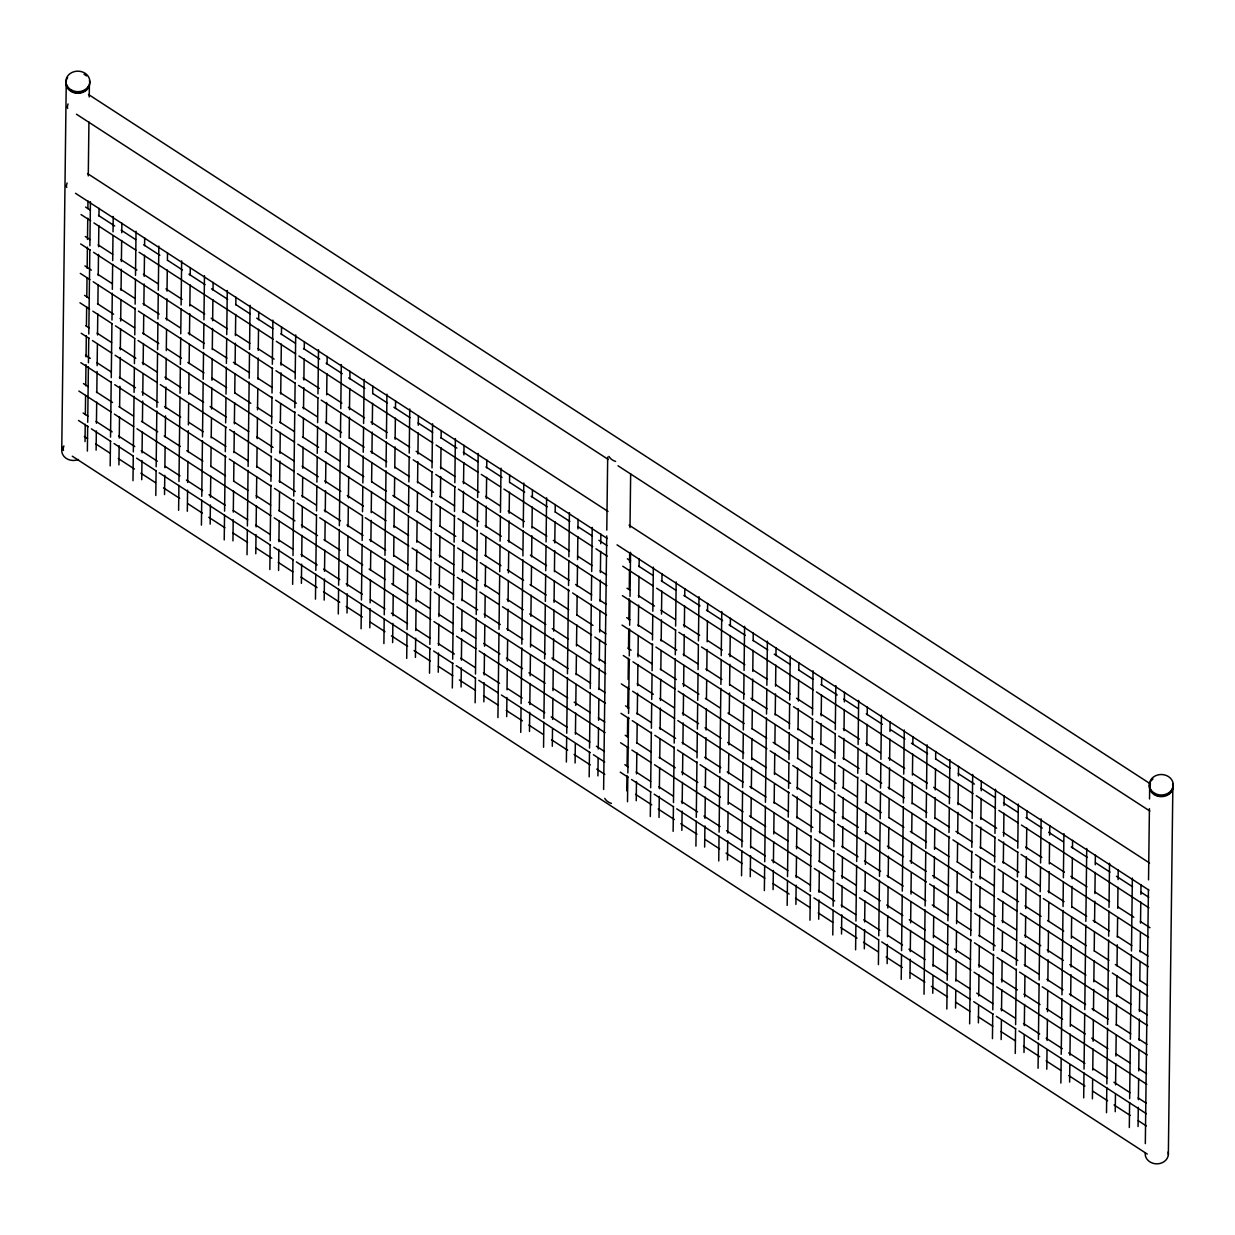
<?xml version="1.0" encoding="UTF-8"?>
<svg xmlns="http://www.w3.org/2000/svg" width="1235" height="1235" viewBox="0 0 1235 1235"><rect width="100%" height="100%" fill="white"/><g stroke="black" fill="none" stroke-linecap="round" stroke-linejoin="round"><path stroke-width="1.5" d="M61.75 449.88L66.227 84.073M85.03 441.605L85.23 424.269M85.354 414.651L85.585 395.385M85.709 385.768L85.971 364.587M86.064 356.884L86.326 335.704M86.435 326.086L86.666 306.836M86.79 297.203L87.021 277.952M87.145 268.319L87.407 247.154M87.5 239.451L87.747 218.271M87.87 208.638L87.963 200.934M88.272 175.91L88.935 122.003M89.229 96.978L89.383 85.431M87.376 451.084L87.67 426.137M87.716 422.293L88.395 366.656M88.441 362.828L88.75 337.881M88.797 334.037L89.831 249.624M89.877 245.796L90.417 201.66M96.114 450.111L96.345 430.922M96.438 423.25L96.7 402.147M96.809 392.545L97.071 371.442M97.148 365.683L97.395 344.58M97.519 334.994L97.781 313.891M97.889 304.289L98.121 285.1M98.244 275.513L98.507 254.41M98.599 246.738L98.846 225.634M98.97 216.032L99.062 208.36M110.177 465.888L110.486 440.941M110.532 437.113L111.212 381.461M111.258 377.632L111.922 323.91M111.968 320.066L112.292 293.22M112.339 289.376L112.647 264.429M112.694 260.6L112.987 235.653M113.033 231.825L113.234 216.465M118.915 464.916L119.162 445.727M119.255 438.054L119.502 416.951M119.625 407.349L119.888 386.246M119.98 378.574L120.227 357.471M120.32 349.798L120.582 328.695M120.675 321.023L120.937 299.92M121.061 290.318L121.308 269.215M121.4 261.542L121.663 240.439M121.756 232.767L121.879 223.18M132.994 480.693L133.287 455.746M133.334 451.917L134.028 396.281M134.075 392.437L134.368 367.49M134.414 363.661L134.723 338.714M134.769 334.886L135.094 308.024M135.14 304.18L135.449 279.249M135.495 275.405L136.035 231.285M141.732 479.72L141.963 460.531M142.056 452.859L142.318 431.756M142.426 422.169L142.689 401.051M142.766 395.308L143.013 374.205M143.136 364.603L143.399 343.5M143.507 333.913L143.739 314.724M143.862 305.122L144.124 284.019M144.217 276.347L144.48 255.244M144.588 245.657L144.68 237.984M155.795 495.497L156.104 470.566M156.15 466.722L156.83 411.085M156.876 407.241L157.54 353.519M157.586 349.69L157.91 322.829M157.956 318.985L158.265 294.053M158.312 290.21L158.852 246.089M164.533 494.525L164.78 475.336M164.873 467.664L165.119 446.561M165.243 436.974L165.505 415.871M165.598 408.198L165.845 387.08M165.953 379.407L166.2 358.304M166.293 350.632L166.555 329.529M166.679 319.942L166.926 298.839M167.018 291.151L167.281 270.048M167.404 260.462L167.497 252.789M178.612 510.302L178.921 485.37M178.967 481.526L179.986 397.114M180.032 393.27L180.341 368.339M180.387 364.495L180.711 337.634M180.758 333.805L181.066 308.858M181.113 305.014L181.653 260.894M187.319 511.259L187.581 490.156M187.674 482.468L187.936 461.365M188.06 451.778L188.307 430.675M188.384 424.917L188.631 403.814M188.754 394.227L189.017 373.109M189.125 363.522L189.372 344.333M189.48 334.747L189.742 313.644M189.835 305.971L190.097 284.868M190.205 275.266L190.298 267.594M201.413 525.122L201.722 500.175M201.768 496.331L202.447 440.694M202.494 436.866L203.157 383.143M203.204 379.299L203.528 352.438M203.574 348.61L203.883 323.663M203.929 319.834L204.47 275.698M210.151 524.149L210.398 504.961M210.49 497.288L210.737 476.185M210.861 466.583L211.092 447.394M211.216 437.808L211.447 418.619M211.571 409.032L211.818 387.929M211.911 380.256L212.173 359.138M212.297 349.551L212.543 328.448M212.636 320.776L212.899 299.673M213.022 290.071L213.115 282.398M224.23 539.927L224.538 514.98M224.585 511.151L225.264 455.499M225.31 451.67L225.604 426.723M225.65 422.895L225.959 397.948M226.005 394.119L226.345 367.258M226.391 363.414L226.684 338.467M226.731 334.639L227.271 290.503M232.952 540.868L233.199 519.765M233.292 512.093L233.554 490.99M233.677 481.388L233.909 462.214M234.017 452.612L234.279 431.509M234.372 423.837L234.635 402.733M234.743 393.131L234.99 373.958M235.098 364.356L235.36 343.253M235.453 335.58L235.715 314.477M235.823 304.891L235.916 297.218M247.031 554.731L247.34 529.784M247.386 525.956L248.065 470.319M248.111 466.475L249.146 382.063M249.192 378.219L249.501 353.287M249.547 349.443L250.088 305.323M255.784 553.759L256.015 534.57M256.108 526.897L256.371 505.794M256.463 498.122L256.71 477.019M256.834 467.417L257.065 448.243M257.189 438.641L257.436 417.538M257.528 409.866L257.791 388.763M257.914 379.16L258.161 358.057M258.269 350.385L258.516 329.282M258.64 319.695L258.732 312.023M269.848 569.536L270.156 544.604M270.203 540.76L270.882 485.123M270.928 481.279L271.237 456.348M271.283 452.504L271.576 427.557M271.623 423.728L271.962 396.867M272.009 393.023L272.302 368.092M272.348 364.248L272.889 320.127M278.57 570.477L278.817 549.374M278.909 541.702L279.172 520.599M279.295 511.012L279.527 491.823M279.635 482.237L279.897 461.118M279.99 453.446L280.252 432.343M280.376 422.756L280.607 403.567M280.716 393.98L280.978 372.877M281.071 365.205L281.333 344.086M281.441 334.5L281.534 326.827M292.649 584.34L292.957 559.409M293.004 555.565L293.683 499.928M293.729 496.084L294.764 411.672M294.81 407.843L295.119 382.896M295.165 379.052L295.705 334.932M301.402 583.368L301.633 564.194M301.726 556.506L301.988 535.403M302.081 527.731L302.328 506.628M302.451 497.041L302.683 477.852M302.807 468.266L303.054 447.147M303.177 437.56L303.409 418.372M303.532 408.785L303.795 387.682M303.887 380.01L304.134 358.906M304.258 349.304L304.35 341.632M315.465 599.16L315.774 574.213M315.82 570.369L316.5 514.733M316.546 510.904L316.855 485.957M316.901 482.129L317.194 457.182M317.241 453.338L317.58 426.476M317.627 422.648L317.92 397.701M317.966 393.872L318.506 349.737M324.188 600.102L324.434 578.999M324.527 571.326L324.79 550.223M324.913 540.621L325.145 521.432M325.268 511.846L325.515 490.743M325.608 483.07L325.87 461.967M325.994 452.365L326.225 433.192M326.333 423.59L326.596 402.487M326.688 394.814L326.951 373.711M327.059 364.109L327.167 356.436M338.282 613.965L338.575 589.018M338.622 585.189L339.301 529.537M339.347 525.709L340.381 441.296M340.428 437.452L340.736 412.505M340.783 408.677L341.323 364.541M347.02 612.992L347.251 593.803M347.344 586.131L347.606 565.028M347.714 555.426L347.946 536.252M348.069 526.65L348.301 507.462M348.424 497.875L348.687 476.772M348.795 467.17L349.026 447.996M349.15 438.394L349.412 417.291M349.505 409.619L349.752 388.516M349.875 378.929L349.968 371.256M361.083 628.769L361.392 603.822M361.438 599.994L362.117 544.357M362.164 540.513L362.473 515.566M362.519 511.738L362.812 486.791M362.858 482.962L363.198 456.101M363.244 452.257L363.553 427.325M363.599 423.481L364.124 379.361M369.821 627.797L370.052 608.608M370.129 602.85L370.407 579.832M370.531 570.246L370.762 551.057M370.886 541.455L371.133 520.352M371.226 512.679L371.488 491.576M371.611 481.99L371.843 462.801M371.951 453.214L372.214 432.096M372.306 424.423L372.569 403.32M372.692 393.733L372.785 386.061M383.9 643.574L384.193 618.642M384.239 614.798L384.919 559.162M384.965 555.318L385.999 470.906M386.046 467.062L386.354 442.13M386.401 438.286L386.941 394.166M392.637 642.601L392.869 623.413M392.962 615.74L393.224 594.637M393.332 585.05L393.579 565.862M393.687 556.275L393.919 537.086M394.042 527.484L394.305 506.381M394.413 496.794L394.644 477.605M394.768 468.019L395.03 446.916M395.123 439.243L395.37 418.125M395.493 408.538L395.586 400.866M406.701 658.379L407.01 633.447M407.056 629.603L407.735 573.966M407.782 570.138L408.445 516.415M408.492 512.571L408.816 485.71M408.862 481.882L409.171 456.935M409.217 453.091L409.758 408.97M415.439 657.406L415.686 638.233M415.778 630.545L416.025 609.442M416.118 601.769L416.38 580.666M416.504 571.079L416.751 549.976M416.843 542.304L417.106 521.201M417.229 511.599L417.461 492.41M417.584 482.823L417.831 461.72M417.924 454.048L418.186 432.945M418.279 425.272L418.403 415.67M429.518 673.198L429.811 648.251M429.857 644.408L430.552 588.771M430.598 584.942L431.617 500.515M431.663 496.686L431.972 471.739M432.018 467.911L432.559 423.775M438.255 672.226L438.487 653.037M438.579 645.365L438.842 624.262M438.934 616.574L439.197 595.471M439.289 587.798L439.537 566.695M439.66 557.108L439.922 536.005M440.031 526.403L440.262 507.23M440.386 497.628L440.648 476.525M440.741 468.852L441.003 447.749M441.111 438.147L441.204 430.475M452.319 688.003L452.627 663.056M452.674 659.228L453.353 603.575M453.399 599.747L454.063 546.024M454.11 542.196L454.434 515.335M454.48 511.491L454.789 486.544M454.835 482.715L455.375 438.579M461.056 687.03L461.303 667.842M461.396 660.169L461.643 639.066M461.736 631.394L461.998 610.291M462.122 600.689L462.369 579.586M462.477 571.913L462.724 550.81M462.847 541.223L463.079 522.034M463.202 512.432L463.449 491.329M463.542 483.657L463.804 462.554M463.897 454.881L464.02 445.295M475.135 702.808L475.444 677.861M475.49 674.032L476.17 618.395M476.216 614.551L477.235 530.139M477.281 526.295L477.59 501.364M477.636 497.52L478.177 453.399M483.873 701.835L484.105 682.646M484.197 674.974L484.46 653.871M484.552 646.198L484.815 625.095M484.907 617.423L485.154 596.32M485.278 586.718L485.54 565.615M485.648 556.028L485.895 536.839M486.003 527.252L486.266 506.134M486.358 498.461L486.621 477.358M486.729 467.772L486.822 460.099M497.937 717.612L498.971 633.2M499.017 629.356L499.681 575.634M499.727 571.805L500.052 544.944M500.098 541.1L500.407 516.168M500.453 512.324L500.993 468.204M506.69 716.64L506.921 697.451M507.014 689.778L507.261 668.675M507.369 661.003L507.616 639.9M507.739 630.313L508.002 609.21M508.094 601.522L508.341 580.419M508.434 572.747L508.696 551.644M508.82 542.057L509.067 520.954M509.16 513.281L509.422 492.163M509.546 482.576L509.638 474.904M520.753 732.417L521.062 707.485M521.108 703.641L521.788 648.005M521.834 644.176L522.868 559.748M522.914 555.92L523.208 530.973M523.254 527.129L523.794 483.008M529.491 731.444L529.722 712.271M529.815 704.583L530.077 683.48M530.17 675.807L530.433 654.704M530.525 647.032L530.788 625.929M530.896 616.342L531.158 595.239M531.266 585.637L531.513 566.448M531.621 556.861L531.884 535.758M531.976 528.086L532.239 506.983M532.347 497.381L532.439 489.708M543.554 747.237L543.863 722.29M543.909 718.446L544.589 662.809M544.635 658.981L545.299 605.258M545.345 601.414L545.669 574.553M545.716 570.724L546.024 545.777M546.071 541.949L546.611 497.813M552.307 746.264L552.508 728.99M552.632 719.403L552.894 698.3M552.987 690.612L553.234 669.509M553.357 659.922L553.62 638.819M553.712 631.147L553.959 610.044M554.052 602.371L554.314 581.268M554.438 571.666L554.685 550.563M554.793 542.891L555.04 521.788M555.163 512.185L555.256 504.513M566.371 762.041L566.68 737.094M566.726 733.266L567.405 677.614M567.452 673.785L568.486 589.373M568.532 585.529L568.826 560.582M568.872 556.753L569.412 512.618M575.093 762.983L575.325 743.794M575.433 734.207L575.695 713.104M575.788 705.432L576.05 684.329M576.158 674.727L576.405 655.538M576.513 645.951L576.776 624.848M576.899 615.262L577.131 596.073M577.239 586.471L577.501 565.368M577.579 559.609L577.856 536.592M577.949 528.92L578.057 519.333M589.172 776.846L589.481 751.899M589.527 748.07L590.207 692.434M590.253 688.59L591.287 604.177M591.333 600.333L591.642 575.402M591.688 571.558L592.229 527.438M597.925 775.873L598.126 758.599M598.249 749.012L598.512 727.909M598.604 720.237L598.851 699.134M598.975 689.531L599.237 668.428M599.33 660.756L599.577 639.653M599.685 631.98L599.932 610.877M600.056 601.291L600.318 580.172M600.411 572.5L600.658 551.397M600.75 543.724L600.874 534.137M603.622 789.489L606.725 535.882M606.786 530.124L607.682 457.12M626.778 790.848L626.963 775.472M627.087 765.87L627.318 746.65M627.442 737.048L627.673 717.828M627.797 708.226L628.044 687.092M628.136 679.404L628.399 658.27M628.522 648.668L628.754 629.464M628.877 619.846L629.124 598.713M629.248 589.11L629.479 569.891M629.572 562.218L629.696 552.601M630.004 527.623L630.653 473.839M627.504 801.716L627.797 776.784M627.859 772.94L628.538 717.303M628.584 713.475L629.233 659.752M629.279 655.909L629.603 629.047M629.649 625.219L629.958 600.272M630.004 596.443L630.545 552.307M636.241 800.743L636.473 781.57M636.565 773.897L636.828 752.779M636.936 743.192L637.183 724.003M637.291 714.417L637.553 693.314M637.646 685.641L637.908 664.538M638.001 656.85L638.263 635.747M638.371 626.16L638.634 605.057M638.727 597.385L638.989 576.282M639.097 566.68L639.19 559.007M650.305 816.536L650.613 791.589M650.66 787.745L651.339 732.108M651.385 728.279L651.694 703.332M651.74 699.504L652.049 674.557M652.095 670.713L652.42 643.852M652.466 640.023L652.775 615.076M652.821 611.248L653.361 567.112M659.027 817.477L659.289 796.374M659.382 788.702L659.629 767.599M659.752 757.997L659.984 738.808M660.108 729.221L660.37 708.118M660.463 700.446L660.71 679.343M660.833 669.74L661.065 650.567M661.188 640.965L661.435 619.862M661.512 614.104L661.79 591.086M661.914 581.5L662.006 573.812M673.121 831.34L673.43 806.393M673.476 802.565L674.156 746.928M674.202 743.084L675.221 658.672M675.283 654.828L675.576 629.881M675.622 626.052L676.163 581.932M681.859 830.368L682.09 811.179M682.183 803.506L682.446 782.403M682.538 774.731L682.801 753.628M682.909 744.026L683.171 722.923M683.264 715.25L683.526 694.147M683.619 686.475L683.881 665.372M683.989 655.77L684.252 634.667M684.344 626.994L684.607 605.891M684.715 596.304L684.808 588.632M695.923 846.145L696.231 821.198M696.278 817.369L696.957 761.733M697.003 757.889L697.312 732.957M697.358 729.113L697.667 704.166M697.713 700.338L698.037 673.476M698.084 669.632L698.392 644.701M698.439 640.857L698.979 596.737M704.645 847.087L704.907 825.983M705 818.311L705.262 797.208M705.37 787.621L705.602 768.432M705.725 758.83L705.988 737.727M706.08 730.055L706.327 708.952M706.451 699.365L706.682 680.176M706.806 670.59L707.053 649.486M707.161 641.799L707.408 620.696M707.531 611.109L707.624 603.436M718.739 860.949L719.048 836.018M719.094 832.174L719.773 776.537M719.82 772.693L720.854 688.281M720.9 684.452L721.194 659.505M721.24 655.662L721.78 611.541M727.477 859.977L727.708 840.788M727.801 833.116L728.063 812.012M728.156 804.34L728.418 783.237M728.527 773.65L728.773 754.462M728.882 744.859L729.144 723.756M729.252 714.17L729.514 693.067M729.607 685.394L729.87 664.291M729.962 656.619L730.225 635.516M730.333 625.913L730.425 618.241M741.54 875.754L741.849 850.822M741.895 846.978L742.575 791.342M742.621 787.513L742.93 762.566M742.976 758.722L743.285 733.791M743.331 729.947L743.655 703.086M743.702 699.257L744.01 674.31M744.057 670.481L744.597 626.346M750.262 876.711L750.525 855.608M750.618 847.936L750.88 826.817M750.988 817.23L751.22 798.042M751.343 788.455L751.606 767.352M751.698 759.679L751.945 738.576M752.069 728.974L752.3 709.785M752.424 700.199L752.686 679.096M752.779 671.423L753.026 650.32M753.149 640.718L753.242 633.046M764.357 890.574L764.666 865.627M764.712 861.783L765.391 806.146M765.438 802.318L766.472 717.89M766.518 714.062L766.812 689.115M766.858 685.286L767.398 641.15M773.095 889.601L773.326 870.413M773.419 862.74L773.681 841.637M773.774 833.965L774.036 812.846M774.16 803.259L774.391 784.071M774.499 774.484L774.762 753.381M774.885 743.779L775.117 724.605M775.225 715.003L775.487 693.9M775.58 686.228L775.842 665.125M775.95 655.538L776.043 647.85M787.174 905.379L787.467 880.432M787.513 876.603L788.192 820.966M788.239 817.122L788.548 792.175M788.594 788.347L788.903 763.4M788.949 759.571L789.273 732.71M789.319 728.866L789.628 703.935M789.674 700.091L790.215 655.97M795.911 904.406L796.143 885.217M796.235 877.545L796.498 856.442M796.59 848.769L796.837 827.666M796.961 818.064L797.223 796.961M797.316 789.288L797.578 768.185M797.687 758.599L797.918 739.41M798.042 729.808L798.304 708.705M798.397 701.032L798.644 679.929M798.767 670.343L798.86 662.67M809.975 920.183L810.284 895.236M810.33 891.408L811.009 835.771M811.055 831.927L812.09 747.515M812.136 743.671L812.445 718.739M812.491 714.895L813.016 670.775M818.712 919.211L818.944 900.022M819.052 892.349L819.299 871.246M819.422 861.659L819.654 842.471M819.778 832.869L820.009 813.695M820.117 804.093L820.38 782.99M820.503 773.403L820.735 754.214M820.843 744.628L821.105 723.525M821.198 715.837L821.46 694.734M821.584 685.147L821.676 677.475M832.791 934.988L833.085 910.056M833.131 906.212L833.81 850.575M833.857 846.731L834.52 793.024M834.567 789.18L834.891 762.319M834.937 758.491L835.246 733.544M835.292 729.7L835.833 685.579M841.529 934.015L841.761 914.826M841.853 907.154L842.116 886.051M842.208 878.378L842.471 857.275M842.579 847.689L842.841 826.586M842.934 818.898L843.196 797.795M843.304 788.208L843.536 769.019M843.659 759.432L843.922 738.329M844.014 730.657L844.261 709.554M844.37 701.866L844.478 692.279M855.593 949.792L855.901 924.861M855.948 921.017L856.627 865.38M856.673 861.551L857.707 777.124M857.754 773.295L858.063 748.348M858.109 744.52L858.649 700.384M864.33 948.82L864.577 929.646M864.67 921.974L864.917 900.855M865.04 891.269L865.272 872.08M865.364 864.407L865.627 843.304M865.735 833.718L865.997 812.615M866.121 803.012L866.353 783.824M866.476 774.237L866.723 753.134M866.816 745.461L867.078 724.358M867.202 714.756L867.294 707.084M878.409 964.612L878.703 939.665M878.749 935.821L879.443 880.184M879.49 876.356L880.138 822.633M880.184 818.79L880.509 791.944M880.555 788.1L880.864 763.153M880.91 759.324L881.45 715.188M887.147 963.64L887.378 944.451M887.471 936.778L887.733 915.675M887.826 908.003L888.088 886.884M888.197 877.298L888.459 856.195M888.552 848.522L888.814 827.419M888.922 817.817L889.154 798.644M889.277 789.041L889.54 767.938M889.632 760.266L889.895 739.163M889.987 731.49L890.095 721.888M901.21 979.417L901.519 954.47M901.565 950.641L902.245 895.005M902.291 891.161L903.325 806.748M903.372 802.904L903.68 777.973M903.727 774.129L904.267 730.009M909.948 978.444L910.195 959.255M910.288 951.583L910.535 930.48M910.627 922.807L910.89 901.704M910.982 894.032L911.245 872.913M911.368 863.327L911.615 842.224M911.739 832.637L911.97 813.448M912.094 803.846L912.341 782.743M912.433 775.071L912.696 753.967M912.819 744.381L912.912 736.708M924.027 994.221L925.061 909.809M925.108 905.965L925.756 852.243M925.802 848.414L926.126 821.553M926.173 817.709L926.482 792.777M926.528 788.933L927.068 744.813M932.765 993.249L932.981 975.99M933.089 966.387L933.351 945.284M933.444 937.612L933.706 916.509M933.814 906.907L934.077 885.804M934.169 878.131L934.432 857.028M934.524 849.356L934.787 828.253M934.895 818.666L935.157 797.563M935.25 789.875L935.512 768.772M935.621 759.185L935.713 751.513M946.828 1009.026L947.137 984.094M947.183 980.25L947.862 924.614M947.909 920.77L948.943 836.357M948.989 832.529L949.298 807.582M949.345 803.738L949.885 759.618M955.566 1008.053L955.782 990.794M955.905 981.192L956.152 960.089M956.261 952.417L956.508 931.313M956.6 923.641L956.863 902.538M956.986 892.936L957.233 871.833M957.357 862.246L957.588 843.057M957.712 833.471L957.959 812.368M958.051 804.695L958.314 783.592M958.406 775.904L958.53 766.317M969.645 1023.83L970.679 939.418M970.725 935.59L971.374 881.867M971.42 878.023L971.76 851.162M971.806 847.333L972.099 822.387M972.146 818.558L972.686 774.422M978.382 1022.858L978.599 1005.599M978.707 996.012L978.969 974.894M979.062 967.221L979.324 946.118M979.432 936.531L979.695 915.428M979.787 907.756L980.05 886.653M980.142 878.965L980.405 857.862M980.513 848.275L980.775 827.172M980.868 819.5L981.13 798.397M981.223 790.724L981.331 781.122M992.446 1038.65L992.755 1013.703M992.801 1009.859L993.48 954.223M993.527 950.394L994.561 865.982M994.607 862.138L994.916 837.191M994.962 833.363L995.503 789.227M1001.168 1039.592L1001.4 1020.403M1001.523 1010.817L1001.786 989.714M1001.878 982.041L1002.125 960.923M1002.249 951.336L1002.48 932.147M1002.604 922.56L1002.851 901.457M1002.974 891.855L1003.206 872.682M1003.329 863.08L1003.576 841.977M1003.654 836.218L1003.932 813.201M1004.024 805.529L1004.148 795.927M1015.263 1053.455L1015.571 1028.508M1015.618 1024.679L1016.297 969.043M1016.343 965.199L1017.378 880.787M1017.424 876.943L1017.717 852.011M1017.763 848.167L1018.304 804.047M1024 1052.482L1024.216 1035.208M1024.324 1025.621L1024.587 1004.518M1024.679 996.846L1024.942 975.743M1025.05 966.14L1025.312 945.037M1025.405 937.365L1025.668 916.262M1025.76 908.589L1026.023 887.486M1026.131 877.884L1026.393 856.781M1026.486 849.109L1026.748 828.006M1026.856 818.419L1026.949 810.747M1038.064 1068.26L1038.373 1043.313M1038.419 1039.484L1039.098 983.847M1039.144 980.003L1040.179 895.591M1040.225 891.747L1040.534 866.816M1040.58 862.972L1041.12 818.851M1046.786 1069.201L1047.018 1050.028M1047.141 1040.426L1047.403 1019.323M1047.496 1011.65L1047.743 990.547M1047.867 980.945L1048.129 959.842M1048.222 952.17L1048.469 931.067M1048.592 921.48L1048.824 902.291M1048.947 892.704L1049.21 871.601M1049.302 863.913L1049.549 842.81M1049.642 835.138L1049.765 825.551M1060.88 1083.064L1061.189 1058.133M1061.236 1054.289L1061.915 998.652M1061.961 994.808L1062.995 910.396M1063.042 906.567L1063.335 881.62M1063.381 877.776L1063.922 833.656M1069.618 1082.092L1069.834 1064.832M1069.942 1055.23L1070.205 1034.127M1070.297 1026.455L1070.56 1005.352M1070.683 995.765L1070.93 974.662M1071.023 966.974L1071.285 945.871M1071.378 938.199L1071.64 917.096M1071.748 907.509L1072.011 886.406M1072.103 878.733L1072.366 857.63M1072.474 848.028L1072.582 840.356M1083.697 1097.869L1083.99 1072.937M1084.037 1069.093L1084.716 1013.456M1084.762 1009.628L1085.797 925.2M1085.843 921.372L1086.738 848.46M1092.404 1098.826L1092.635 1079.637M1092.759 1070.05L1093.021 1048.932M1093.114 1041.259L1093.361 1020.156M1093.484 1010.57L1093.747 989.467M1093.839 981.794L1094.102 960.691M1094.21 951.089L1094.442 931.9M1094.565 922.313L1094.828 901.21M1094.92 893.538L1095.167 872.435M1095.26 864.762L1095.383 855.16M1106.498 1112.689L1106.807 1087.742M1106.853 1083.898L1107.533 1028.261M1107.579 1024.433L1108.613 940.02M1108.659 936.176L1108.968 911.229M1109.015 907.401L1109.539 863.265M1115.236 1111.716L1115.452 1094.442M1115.575 1084.855L1115.822 1063.752M1115.915 1056.079L1116.178 1034.961M1116.301 1025.374L1116.548 1004.271M1116.641 996.599L1116.903 975.496M1117.027 965.893L1117.274 944.79M1117.366 937.118L1117.613 917.929M1117.721 908.342L1117.984 887.239M1118.076 879.567L1118.2 869.965M1129.315 1127.493L1129.608 1102.546M1129.654 1098.718L1130.334 1043.081M1130.38 1039.237L1131.414 954.825M1131.461 950.981L1132.356 878.085M1138.053 1126.521L1138.284 1107.332M1138.377 1099.659L1138.639 1078.556M1138.732 1070.884L1138.994 1049.781M1139.102 1040.179L1139.365 1019.076M1139.457 1011.403L1139.72 990.3M1139.828 980.713L1140.059 961.525M1140.183 951.923L1140.414 932.749M1140.538 923.147L1140.785 902.044M1140.893 894.372L1141.001 884.785M1145.324 1143.61L1148.426 889.478M1148.535 879.845L1149.414 808.616M1149.523 798.983L1149.692 785.506M1168.356 1154.586L1172.849 786.865M68.079 103.925L67.632 105.376A11.609 3.551 -57 0 0 67.663 108.387M67.107 182.981L66.659 184.432A11.609 3.551 -57 0 0 66.705 187.442M63.896 445.912L63.448 447.363A11.609 3.551 -57 0 0 63.494 450.374M88.488 94.478L1150.541 783.963M76.462 114.222L608.299 459.482M618.009 465.78L1149.847 811.04M87.515 173.548L608.037 511.46M629.063 525.107L1149.569 863.018M75.505 193.293L607.342 538.553M617.037 544.851L1148.874 890.111M85.632 207.094L90.464 210.228M98.538 215.477L114.685 225.959M121.138 230.142L135.665 239.575M143.739 244.808L159.871 255.29M167.945 260.523L182.471 269.956M188.924 274.155L205.072 284.637M211.525 288.82L227.672 299.302M235.731 304.536L250.257 313.968M256.726 318.167L272.858 328.633M280.932 333.882L295.458 343.315M303.532 348.548L319.664 359.03M326.133 363.214L342.265 373.696M348.718 377.895L364.865 388.361M372.939 393.61L387.466 403.042M393.919 407.226L410.051 417.708M418.125 422.941L432.651 432.373M440.725 437.622L456.873 448.089M463.326 452.288L477.852 461.72M485.926 466.954L502.058 477.436M510.132 482.669L524.659 492.101M531.112 496.3L547.259 506.767M555.318 512.016L569.844 521.448M577.918 526.681L592.445 536.113M598.898 540.297L606.972 545.546M627.365 558.791L630.606 560.875M638.665 566.124L653.192 575.556M661.265 580.79L675.792 590.222M683.866 595.455L699.998 605.937M706.466 610.121L722.598 620.603M729.051 624.802L745.199 635.284M753.273 640.517L767.799 649.95M774.252 654.133L790.4 664.615M798.458 669.849L812.985 679.281M821.059 684.53L837.207 694.996M843.659 699.195L858.186 708.628M866.26 713.861L882.392 724.343M890.466 729.576L904.993 739.009M911.445 743.208L927.593 753.69M935.667 758.923L950.194 768.355M958.252 773.589L974.4 784.071M980.852 788.254L995.379 797.687M1003.453 802.935L1017.98 812.368M1026.053 817.601L1042.186 828.083M1048.639 832.266L1063.165 841.699M1071.239 846.948L1087.387 857.414M1095.46 862.663L1109.987 872.095M1116.44 876.279L1132.572 886.761M1140.646 891.994L1148.72 897.243M81.016 214.55L90.711 220.833M93.937 222.933L135.896 250.165M139.123 252.264L273.105 339.239M276.331 341.339L295.69 353.905M298.916 356.004L432.898 442.979M436.125 445.063L478.084 472.31M481.31 474.41L500.684 486.976M503.911 489.075L592.692 546.704M595.918 548.803L607.219 556.136M622.764 566.232L653.438 586.146M656.665 588.246L813.232 689.886M816.458 691.986L973.026 793.626M976.252 795.711L995.626 808.292M998.853 810.392L1018.211 822.958M1021.438 825.057L1148.951 907.833M85.261 236.502L90.109 239.652M98.183 244.885L112.709 254.317M120.783 259.566L136.915 270.033M143.368 274.232L157.895 283.664M165.969 288.897L182.116 299.379M190.19 304.613L204.717 314.045M211.17 318.244L227.302 328.711M235.376 333.959L249.902 343.392M257.976 348.625L274.108 359.107M280.577 363.291L295.103 372.723M303.162 377.972L319.309 388.438M327.383 393.687L341.91 403.119M348.363 407.303L364.51 417.785M370.963 421.969L387.095 432.451M395.169 437.699L409.696 447.132M416.149 451.315L432.296 461.797M440.37 467.031L454.897 476.463M462.955 481.696L479.103 492.178M485.556 496.377L500.082 505.81M508.156 511.043L524.304 521.525M532.362 526.758L546.889 536.191M553.357 540.39L569.489 550.856M577.563 556.105L592.09 565.537M600.164 570.771L606.617 574.954M627.01 588.2L630.236 590.299M638.31 595.532L654.457 606.014M660.91 610.213L675.437 619.63M683.511 624.879L699.643 635.361M707.717 640.594L722.243 650.027M728.696 654.21L744.844 664.692M752.902 669.941L767.429 679.358M775.503 684.607L790.029 694.039M796.482 698.223L812.63 708.705M820.704 713.938L835.23 723.37M843.304 728.619L859.437 739.086M865.889 743.285L880.416 752.717M888.49 757.95L904.637 768.432M912.711 773.666L927.238 783.098M933.691 787.297L949.823 797.764M957.897 803.012L972.424 812.445M980.497 817.678L996.63 828.16M1003.098 832.344L1017.625 841.776M1025.683 847.025L1041.831 857.491M1049.904 862.74L1064.431 872.172M1070.884 876.356L1087.032 886.838M1095.09 892.071L1109.617 901.504M1117.69 906.752L1133.838 917.219M1140.291 921.418L1149.97 927.701M80.661 243.959L90.34 250.242M93.582 252.341L272.734 368.647M275.961 370.747L295.335 383.329M298.561 385.428L317.935 397.994M321.162 400.094L409.943 457.722M413.169 459.821L432.528 472.387M435.754 474.487L455.128 487.069M458.355 489.153L606.848 585.56M622.409 595.656L675.668 630.236M678.895 632.335L698.269 644.902M701.495 647.001L790.277 704.629M793.503 706.729L812.862 719.295M816.103 721.394L835.462 733.976M838.688 736.06L972.655 823.035M975.897 825.134L995.256 837.7M998.482 839.8L1017.856 852.382M1021.083 854.466L1148.596 937.257M84.906 265.926L91.359 270.11M97.827 274.309L112.354 283.741M120.412 288.975L134.939 298.407M143.013 303.656L159.161 314.122M165.613 318.321L180.14 327.754M188.214 332.987L204.346 343.469M212.42 348.702L226.947 358.135M233.4 362.334L249.547 372.8M257.621 378.049L272.148 387.481M280.206 392.715L296.354 403.197M302.807 407.38L317.333 416.812M325.407 422.061L341.555 432.528M349.613 437.777L364.14 447.209M370.608 451.392L386.74 461.875M394.814 467.108L409.341 476.54M417.415 481.789L433.547 492.256M440 496.455L454.526 505.887M462.6 511.12L478.748 521.602M485.201 525.786L501.348 536.268M507.801 540.467L522.328 549.899M530.402 555.133L546.534 565.615M554.608 570.848L569.134 580.28M575.587 584.464L591.735 594.946M599.793 600.195L606.262 604.378M626.654 617.623L629.881 619.723M637.955 624.956L652.481 634.389M660.555 639.622L676.687 650.104M683.14 654.288L697.667 663.72M705.741 668.969L721.888 679.435M729.947 684.684L744.473 694.116M750.942 698.3L767.074 708.782M775.148 714.015L789.674 723.448M797.748 728.696L813.88 739.163M820.349 743.362L834.875 752.794M842.934 758.028L859.081 768.51M867.155 773.743L881.682 783.175M888.135 787.374L904.267 797.856M912.341 803.09L926.867 812.522M934.941 817.755L949.468 827.188M955.921 831.387L972.068 841.853M980.142 847.102L994.669 856.534M1002.727 861.768L1018.875 872.25M1025.328 876.433L1039.855 885.865M1047.928 891.114L1064.061 901.581M1072.134 906.83L1086.661 916.262M1093.114 920.446L1109.262 930.928M1117.335 936.161L1131.862 945.593M1139.936 950.826L1147.994 956.075M80.306 273.383L89.985 279.666M93.212 281.765L135.186 309.012M138.413 311.096L272.379 398.071M275.606 400.171L294.98 412.737M298.206 414.837L432.173 501.811M435.399 503.911L454.773 516.477M458 518.577L477.374 531.143M480.6 533.242L569.366 590.87M572.592 592.97L606.493 614.984M622.054 625.08L652.713 644.979M655.939 647.078L812.507 748.719M815.733 750.818L835.107 763.384M838.333 765.484L857.707 778.065M860.934 780.149L949.7 837.793M952.926 839.877L972.3 852.459M975.526 854.558L994.901 867.124M998.127 869.224L1017.501 881.79M1020.728 883.889L1040.102 896.471M1043.328 898.555L1148.241 966.665M84.551 295.35L89.399 298.484M97.457 303.733L113.605 314.199M120.057 318.398L134.584 327.831M142.658 333.064L158.79 343.546M166.864 348.779L181.391 358.212M187.844 362.411L203.991 372.877M212.065 378.126L226.592 387.558M234.665 392.792L250.798 403.274M257.25 407.457L271.777 416.89M279.851 422.138L294.378 431.571M302.451 436.804L318.584 447.286M325.052 451.47L339.579 460.902M347.637 466.135L363.785 476.617M371.858 481.866L386.385 491.298M392.838 495.482L408.986 505.964M417.044 511.197L431.571 520.63M439.645 525.863L455.792 536.345M462.245 540.544L476.772 549.976M484.846 555.21L500.978 565.692M507.431 569.875L523.578 580.357M530.031 584.556L546.179 595.023M554.253 600.272L568.779 609.704M576.838 614.937L592.985 625.419M599.438 629.603L605.891 633.802M627.905 648.082L631.131 650.181M637.584 654.38L652.111 663.797M660.185 669.046L676.332 679.528M682.785 683.711L698.933 694.193M705.386 698.377L719.912 707.809M727.986 713.058L744.118 723.525M752.192 728.773L766.719 738.206M773.172 742.389L789.319 752.871M797.378 758.105L811.904 767.537M819.978 772.786L836.126 783.252M842.579 787.451L857.105 796.884M865.179 802.117L881.311 812.599M889.385 817.832L903.912 827.265M910.365 831.464L926.512 841.93M934.586 847.179L949.113 856.611M957.187 861.845L973.319 872.327M979.772 876.51L994.298 885.943M1002.372 891.191L1018.52 901.658M1024.973 905.857L1041.105 916.339M1047.573 920.523L1063.705 931.005M1071.779 936.238L1086.306 945.67M1094.38 950.919L1108.907 960.336M1115.359 964.535L1131.507 975.017M1139.565 980.25L1147.639 985.484M79.951 302.791L89.63 309.09M92.857 311.174L112.231 323.755M115.457 325.855L134.816 338.421M138.058 340.52L272.024 427.495M275.251 429.579L294.609 442.161M297.851 444.26L431.818 531.22M435.044 533.319L454.418 545.901M457.645 548L477.003 560.567M480.23 562.666L591.611 634.96M594.838 637.059L606.138 644.392M623.304 655.538L629.757 659.737M632.984 661.821L674.958 689.068M678.185 691.168L766.95 748.796M770.177 750.895L789.551 763.462M792.777 765.561L812.151 778.143M815.378 780.227L834.752 792.808M837.978 794.908L971.945 881.867M975.171 883.967L994.545 896.548M997.772 898.632L1017.131 911.214M1020.372 913.313L1109.138 970.942M1112.364 973.041L1147.871 996.089M85.802 325.808L89.028 327.908M97.102 333.141L111.629 342.574M119.702 347.822L135.835 358.289M142.303 362.488L156.83 371.92M164.888 377.154L181.036 387.636M189.109 392.869L203.636 402.301M210.089 406.5L226.221 416.967M234.295 422.216L248.822 431.648M256.895 436.881L273.043 447.363M279.496 451.547L294.023 460.979M302.096 466.228L318.229 476.695M324.681 480.894L340.829 491.376M347.282 495.559L363.43 506.041M371.503 511.275L386.03 520.707M394.089 525.956L408.615 535.372M416.689 540.621L431.216 550.054M439.289 555.287L453.816 564.719M461.89 569.952L478.022 580.435M484.475 584.634L499.002 594.05M507.076 599.299L523.223 609.781M529.676 613.965L545.824 624.447M552.277 628.63L568.409 639.112M576.483 644.361L591.009 653.778M599.083 659.027L605.536 663.21M637.229 683.789L653.377 694.271M659.83 698.454L674.356 707.887M682.43 713.135L698.562 723.602M705.031 727.801L721.163 738.283M727.616 742.467L743.763 752.949M751.837 758.182L766.364 767.614M774.422 772.863L790.57 783.33M797.023 787.529L811.549 796.961M819.623 802.194L835.771 812.676M842.224 816.86L858.356 827.342M864.824 831.541L879.351 840.973M887.409 846.207L903.557 856.689M910.01 860.872L926.157 871.354M932.61 875.553L948.742 886.02M956.816 891.269L971.343 900.701M979.417 905.934L995.564 916.416M1002.017 920.6L1016.544 930.032M1024.618 935.265L1040.75 945.748M1047.203 949.947L1063.35 960.429M1069.803 964.612L1085.951 975.094M1094.009 980.328L1108.536 989.76M1116.61 994.993L1131.137 1004.425M1139.21 1009.674L1147.284 1014.908M81.201 333.265L89.275 338.498M92.501 340.598L111.86 353.179M115.102 355.263L157.061 382.51M160.288 384.61L226.468 427.572M229.695 429.672L271.654 456.904M274.896 459.003L294.254 471.585M297.481 473.669L362.056 515.582M365.282 517.681L408.862 545.978M412.089 548.078L431.447 560.644M434.689 562.743L454.048 575.309M457.274 577.409L476.648 589.99M479.875 592.074L499.249 604.656M502.475 606.755L605.767 673.816M621.328 683.912L629.402 689.145M632.629 691.245L674.588 718.492M677.814 720.576L789.196 792.885M792.422 794.985L811.796 807.551M815.023 809.651L834.381 822.232M837.608 824.316L926.389 881.944M929.615 884.044L971.59 911.291M974.816 913.391L994.175 925.957M997.401 928.056L1016.775 940.638M1020.002 942.722L1147.516 1025.513M85.447 355.232L90.294 358.366M96.747 362.565L111.273 371.997M119.347 377.231L135.48 387.713M141.932 391.896L158.08 402.378M164.533 406.577L180.68 417.044M188.739 422.293L203.266 431.725M211.339 436.958L225.866 446.391M233.94 451.624L248.467 461.056M256.54 466.305L271.067 475.737M279.141 480.971L295.273 491.453M301.726 495.636L316.253 505.069M324.326 510.302L340.474 520.784M346.927 524.983L363.059 535.45M369.527 539.649L385.66 550.131M393.733 555.364L408.26 564.796M416.334 570.03L430.861 579.462M438.934 584.711L453.461 594.143M461.519 599.376L477.667 609.858M484.12 614.042L500.268 624.524M506.721 628.708L522.853 639.19M530.927 644.438L545.453 653.871M551.906 658.054L568.054 668.536M576.127 673.77L590.654 683.202M598.728 688.435L605.181 692.634M625.574 705.88L628.8 707.964M636.874 713.212L651.401 722.645M659.475 727.878L675.607 738.36M682.06 742.544L696.586 751.976M704.66 757.225L720.808 767.691M727.261 771.89L743.408 782.372M749.861 786.556L765.993 797.038M774.067 802.271L788.594 811.704M796.668 816.953L812.8 827.419M819.268 831.618L833.795 841.05M841.853 846.284L858.001 856.766M864.454 860.949L880.601 871.431M887.054 875.63L903.202 886.097M911.26 891.346L925.787 900.778M932.255 904.962L948.387 915.444M956.461 920.677L970.988 930.109M979.062 935.358L995.194 945.825M1001.662 950.024L1017.794 960.506M1024.247 964.689L1038.774 974.122M1046.848 979.355L1062.995 989.837M1069.448 994.036L1085.58 1004.503M1092.049 1008.702L1108.181 1019.184M1116.255 1024.417L1130.781 1033.849M1138.855 1039.083L1146.929 1044.331M80.846 362.689L111.505 382.588M114.731 384.687L226.113 456.981M229.339 459.08L271.299 486.328M274.525 488.427L293.899 500.993M297.126 503.093L316.5 515.674M319.726 517.758L431.092 590.068M434.319 592.152L453.693 604.733M456.919 606.833L605.412 703.224M620.973 713.321L629.032 718.569M632.274 720.669L651.632 733.235M654.859 735.334L674.233 747.901M677.459 750L696.833 762.582M700.06 764.666L811.426 836.975M814.652 839.074L834.026 851.641M837.253 853.74L971.219 940.715M974.446 942.799L993.82 955.381M997.046 957.48L1016.42 970.046M1019.647 972.146L1039.021 984.712M1042.247 986.811L1147.161 1054.922M83.471 383.591L88.318 386.74M96.376 391.974L112.524 402.456M118.977 406.655L133.504 416.087M141.577 421.32L157.725 431.802M164.178 435.986L180.31 446.468M186.778 450.667L202.91 461.134M210.984 466.382L225.511 475.815M233.585 481.048L248.111 490.48M256.17 495.714L270.697 505.146M278.77 510.395L294.918 520.861M301.371 525.06L317.519 535.542M323.971 539.726L340.104 550.208M348.177 555.441L362.704 564.874M369.157 569.073L385.305 579.539M391.757 583.738L407.905 594.22M415.979 599.454L430.506 608.886M438.564 614.119L453.091 623.552M461.164 628.8L475.691 638.217M483.765 643.466L499.897 653.948M506.365 658.131L522.498 668.614M528.95 672.797L545.098 683.279M553.172 688.528L567.699 697.945M574.152 702.144L590.299 712.626M598.358 717.859L604.826 722.058M625.219 735.288L628.445 737.388M636.519 742.621L651.046 752.053M659.104 757.302L675.252 767.769M681.705 771.968L697.852 782.45M704.305 786.633L720.453 797.115M728.511 802.349L743.038 811.781M749.506 815.98L765.638 826.447M773.712 831.695L788.239 841.128M796.313 846.361L810.839 855.793M818.898 861.027L835.045 871.509M841.498 875.708L856.025 885.14M864.099 890.373L880.246 900.855M886.699 905.039L902.831 915.521M909.3 919.704L925.432 930.187M933.506 935.435L948.032 944.868M954.485 949.051L970.633 959.533M978.691 964.767L993.218 974.199M1001.292 979.432L1017.439 989.914M1023.892 994.113L1040.04 1004.58M1046.493 1008.779L1062.625 1019.261M1070.699 1024.494L1085.225 1033.927M1091.678 1038.126L1107.826 1048.592M1115.9 1053.841L1130.426 1063.273M1138.485 1068.507L1146.559 1073.74M78.87 391.047L111.15 412.011M114.376 414.111L133.75 426.677M136.977 428.777L270.944 515.751M274.17 517.836L430.737 619.476M433.964 621.575L453.338 634.157M456.564 636.241L475.923 648.823M479.165 650.922L605.057 732.648M620.603 742.744L628.677 747.978M631.903 750.077L651.277 762.659M654.504 764.743L811.071 866.383M814.297 868.483L833.671 881.064M836.898 883.164L856.272 895.73M859.498 897.83L970.864 970.123M974.091 972.223L993.465 984.804M996.691 986.888L1146.806 1084.345M83.115 413.015L87.947 416.164M96.021 421.397L112.169 431.879M118.622 436.063L134.769 446.545M141.222 450.744L157.354 461.211M165.428 466.46L179.955 475.892M186.408 480.075L202.555 490.557M209.008 494.741L225.156 505.223M233.214 510.472L247.741 519.889M255.815 525.137L270.341 534.57M278.415 539.803L292.942 549.235M301.016 554.469L317.148 564.951M323.616 569.15L339.749 579.616M346.201 583.815L362.349 594.297M370.423 599.531L384.95 608.963M391.402 613.147L407.535 623.629M415.608 628.877L430.135 638.31M438.209 643.543L454.356 654.025M460.809 658.209L475.336 667.641M483.41 672.874L499.542 683.356M507.616 688.605L522.143 698.022M528.595 702.221L544.743 712.703M551.196 716.887L567.328 727.369M575.402 732.602L589.929 742.034M596.381 746.233L604.455 751.467M624.848 764.712L628.09 766.812M636.149 772.045L650.675 781.477M658.749 786.71L673.276 796.143M681.35 801.391L697.482 811.858M703.95 816.057L720.082 826.539M726.535 830.723L742.683 841.205M750.756 846.438L765.283 855.87M771.736 860.069L787.884 870.536M795.942 875.785L810.469 885.217M818.543 890.45L834.69 900.933M841.143 905.116L855.67 914.548M863.744 919.797L879.876 930.264M887.95 935.512L902.476 944.945M908.929 949.128L925.077 959.61M933.151 964.844L947.677 974.276M955.736 979.525L970.262 988.942M976.731 993.141L992.863 1003.623M1000.937 1008.856L1015.463 1018.288M1023.537 1023.522L1039.669 1034.004M1046.122 1038.203L1062.27 1048.669M1068.723 1052.868L1084.87 1063.35M1092.944 1068.584L1107.471 1078.016M1113.924 1082.2L1130.056 1092.682M1138.13 1097.93L1146.204 1103.164M78.5 420.471L88.194 426.754M91.421 428.854L110.795 441.42M114.021 443.519L133.38 456.101M136.606 458.185L155.981 470.767M159.207 472.866L270.589 545.16M273.815 547.259L293.174 559.825M296.4 561.925L430.382 648.9M433.608 650.999L452.967 663.565M456.209 665.665L475.568 678.247M478.794 680.331L498.168 692.912M501.395 695.012L590.176 752.64M593.402 754.724L604.702 762.072M620.248 772.168L628.322 777.402M631.548 779.501L650.922 792.067M654.149 794.167L673.507 806.748M676.749 808.832L810.716 895.807M813.942 897.907L878.502 939.82M881.728 941.919L970.509 999.547M973.736 1001.647L993.11 1014.213M996.336 1016.312L1015.695 1028.879M1018.921 1030.978L1146.435 1113.754M84.304 436.464L87.546 438.564M95.62 443.813L110.177 453.26M118.251 458.509L134.414 469.007M140.883 473.206L155.44 482.638M163.514 487.887L179.677 498.384M187.766 503.633L202.308 513.081M208.777 517.28L224.94 527.762M233.029 533.011L247.571 542.458M255.66 547.707L271.824 558.205M278.292 562.404L292.834 571.851M300.923 577.085L317.086 587.582M323.555 591.781L339.718 602.279M346.186 606.478L362.349 616.975M370.438 622.224L384.98 631.656M391.449 635.855L407.612 646.353M414.08 650.552L430.243 661.049M438.332 666.298L452.875 675.746M459.343 679.929L475.506 690.427M483.595 695.675L498.137 705.123M506.226 710.372L522.39 720.869M528.858 725.068L543.4 734.501M551.489 739.75L567.652 750.247M574.121 754.446L590.284 764.944M596.752 769.143L604.826 774.391M635.546 794.321L651.71 804.819M658.178 809.018L674.341 819.515M680.809 823.714L696.972 834.196M705.046 839.445L719.604 848.893M726.072 853.092L742.235 863.589M750.309 868.838L764.866 878.286M772.94 883.519L789.119 894.016M795.572 898.216L810.129 907.663M818.203 912.912L832.761 922.36M840.834 927.608L857.013 938.091M863.466 942.29L878.023 951.737M886.097 956.986L902.276 967.484M910.349 972.732L924.907 982.165M931.36 986.364L947.538 996.861M955.612 1002.11L970.17 1011.558M978.243 1016.806L992.801 1026.254M1000.875 1031.487L1015.432 1040.935M1023.506 1046.184L1039.669 1056.681M1046.138 1060.88L1060.695 1070.328M1068.769 1075.577L1084.932 1086.059M1093.021 1091.308L1107.563 1100.755M1114.032 1104.955L1130.195 1115.452M1138.284 1120.701L1146.358 1125.949M72.294 456.209L1147.284 1154.077M1172.88 783.963A11.964 10.25 0.7 0 1 1161.024 796.637A11.964 10.25 0.7 0 1 1149.785 783.484M1151.035 781.045A11.964 10.25 0.7 0 1 1152.981 778.961M78.469 459.482A11.609 9.942 0.7 0 1 65.687 458.015A11.609 9.942 0.7 0 1 62.337 447.332M88.812 86.049A11.609 9.942 0.7 0 1 77.079 92.748A11.609 9.942 0.7 0 1 66.443 84.736M1172.648 784.271A11.609 9.942 0.7 0 1 1166.411 795.124M1163.555 795.942A11.609 9.942 0.7 0 1 1160.529 796.112M1157.55 795.602A11.609 9.942 0.7 0 1 1154.833 794.445M1150.881 790.57A11.609 9.942 0.7 0 1 1150.279 782.975M1168.156 1151.993A11.609 9.942 0.7 0 1 1157.55 1163.833A11.609 9.942 0.7 0 1 1145.2 1153.243M89.46 80.615A11.964 10.25 0.7 0 1 76.045 93.165A11.964 10.25 0.7 0 1 67.616 77.697M84.042 74.285A11.964 10.25 0.7 0 1 86.481 75.953M611.433 803.414A11.609 9.942 0.7 0 1 604.749 798.381M615.617 461.427A11.609 9.942 0.7 0 1 608.932 456.394M1155.095 793.518A11.964 10.25 0.7 0 0 1173.25 785.012A11.964 10.25 0.7 0 0 1155.528 775.765A11.964 10.25 0.7 0 0 1155.095 793.518M71.676 90.17A11.964 10.25 0.7 0 0 89.831 81.664A11.964 10.25 0.7 0 0 72.093 72.417A11.964 10.25 0.7 0 0 71.676 90.17"/></g></svg>
